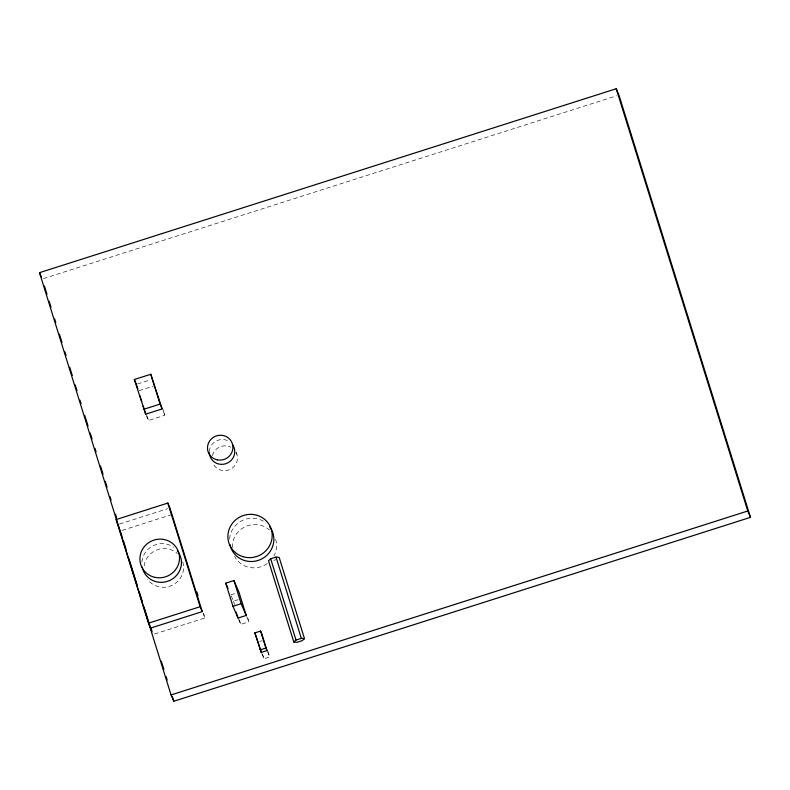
<?xml version="1.0" encoding="UTF-8"?>
<svg xmlns="http://www.w3.org/2000/svg" width="790" height="790" viewBox="0 0 790 790"><rect width="100%" height="100%" fill="white"/><g stroke="black" fill="none" stroke-linecap="round" stroke-linejoin="round"><path stroke-width="0.59" stroke-dasharray="3.95 2.96" d="M43.401 278.623L616.585 95.817M137.578 383.97L150.505 379.842M139.129 390.665L153.23 386.172M146.16 415.234L148.431 420.497L164.873 415.254L163.086 409.516M119.458 524.076L167.599 508.721M122.183 530.396L172.674 514.3M273.784 560.377L275.917 559.695M230.799 594.86L235.479 593.369M231.253 595.907L233.524 601.18L238.205 599.689M154.475 634.044L204.966 617.948L203.494 613.238M238.481 619.103L240.753 624.367L248.939 621.76L247.132 615.963M259.861 641.401L262.142 640.68M261.737 653.488L264.008 658.751L269.716 656.934L267.958 651.276M236.032 452.265L236.941 454.378M267.454 651.661L269.716 656.934M163.056 411.037L164.873 415.254M246.668 616.486L248.939 621.76M203.149 613.731L204.966 617.948M262.596 654.229L264.008 658.751M233.524 601.18L234.61 604.656M239.301 619.735L240.753 624.367M146.999 415.915L148.431 420.497M182.737 561.868A19.908 19.256 -23.3 0 1 172.398 585.133A19.908 19.256 -23.3 0 1 147.513 579.337M144.126 565.956A19.908 19.256 -23.3 0 1 157.062 549.87A19.908 19.256 -23.3 0 1 177.335 553.484M209.33 451.544A12.788 12.373 -23.3 0 1 229.9 441.975M229.604 538.958A22.278 21.547 -23.3 0 1 242.974 520.176A22.278 21.547 -23.3 0 1 265.894 522.891M141.914 562.065A19.908 19.256 -23.3 0 1 153.507 545.564A19.908 19.256 -23.3 0 1 173.632 547.302M236.111 452.384A12.788 12.373 -23.3 0 1 229.999 469.467A12.788 12.373 -23.3 0 1 212.945 463.157M212.372 455.712A12.788 12.373 -23.3 0 1 230.769 447.16M275.611 539.293A22.278 21.547 -23.3 0 1 274.041 555.834M267.218 563.586A22.278 21.547 -23.3 0 1 234.551 556.229M232.29 547.549A22.278 21.547 -23.3 0 1 245.177 526.742A22.278 21.547 -23.3 0 1 269.499 529.952"/><path stroke-width="1.19" d="M270.684 558.797L268.501 560.782L293.821 642.053L296.971 642.329L302.303 640.631L304.486 638.646L279.156 557.385L276.006 557.098L270.684 558.797L296.003 640.068L293.821 642.053M39.5 272.668L616.21 88.747L618.935 95.067L750.5 517.332L173.79 701.253L171.065 694.933L39.5 272.668L41.317 276.885M134.33 379.506L150.772 374.262L162.148 408.934L145.706 414.177L134.33 379.506L136.403 384.345M143.622 409.339L160.064 404.095L162.148 408.934M151.492 630.203L148.471 623.182L116.179 519.543L167.836 503.062L169.949 507.98L202.24 611.618L150.584 628.099L143.978 606.898M225.752 583.139L233.939 580.532L238.985 592.243L246.213 615.43L238.027 618.047L232.981 606.325L225.752 583.139L228.043 588.461M148.471 623.182L200.127 606.71L202.24 611.618M232.981 606.325L241.167 603.718L246.213 615.43M254.894 632.889L260.601 631.072L261.707 633.62L267 650.605L261.283 652.431L254.894 632.889L261.283 652.431M260.187 649.874L265.894 648.057L267 650.605M296.003 640.068L301.326 638.369L304.486 638.646M171.065 694.933L747.774 511.002L750.5 517.332M116.179 519.543L121.956 536.232M616.21 88.747L747.774 511.002M276.006 557.098L301.326 638.369M260.601 631.072L265.894 648.057M233.939 580.532L241.167 603.718M236.22 612.25L238.027 618.047M150.772 374.262L160.064 404.095M136.769 385.49L137.835 388.927M139.978 395.82L141.766 401.557M143.197 406.139L145.706 414.177M196.888 592.036L197.994 595.571M167.836 503.062L200.127 606.71M44.428 286.049L46.985 294.285M49.187 301.346L51.024 307.221M54.688 318.982L55.784 322.518M59.448 334.279L62.015 342.514M64.948 351.925L66.044 355.451M69.708 367.212L72.275 375.447M75.208 384.858L77.035 390.734M79.968 400.145L81.074 403.67M84.737 415.441L88.036 426.017M90.228 433.078L92.065 438.964M94.998 448.374L96.094 451.9M100.488 466.011L103.056 474.247M105.258 481.308L107.085 487.183M110.017 496.594L111.123 500.119M115.518 514.241L116.614 517.766M151.068 628.327L152.164 631.862M161.328 661.269L163.895 669.495M166.088 676.556L167.194 680.081M172.319 696.553L173.79 701.253M123.428 540.943L125.995 549.188M128.928 558.609L137.006 584.521M139.208 591.582L142.506 602.187M232.853 445.125A12.788 12.373 -23.3 0 1 225.713 463.75A12.788 12.373 -23.3 0 1 209.32 452.631M269.815 526.96A22.278 21.547 -23.3 0 1 260.443 559.567A22.278 21.547 -23.3 0 1 229.979 544.587M177.306 550.768A19.908 19.256 -23.3 0 1 169.82 580.443A19.908 19.256 -23.3 0 1 142.21 567.101M242.905 556.664A22.278 21.547 -23.3 0 0 271.78 531.275A22.278 21.547 -23.3 0 0 235.45 520.047A22.278 21.547 -23.3 0 0 242.905 556.664M217.299 459.849A12.788 12.373 -23.3 0 0 232.388 443.792A12.788 12.373 -23.3 0 0 210.92 439.388A12.788 12.373 -23.3 0 0 217.299 459.849M155.196 577.411A19.908 19.256 -23.3 0 0 178.668 552.417A19.908 19.256 -23.3 0 0 145.271 545.564A19.908 19.256 -23.3 0 0 155.196 577.411"/></g></svg>
